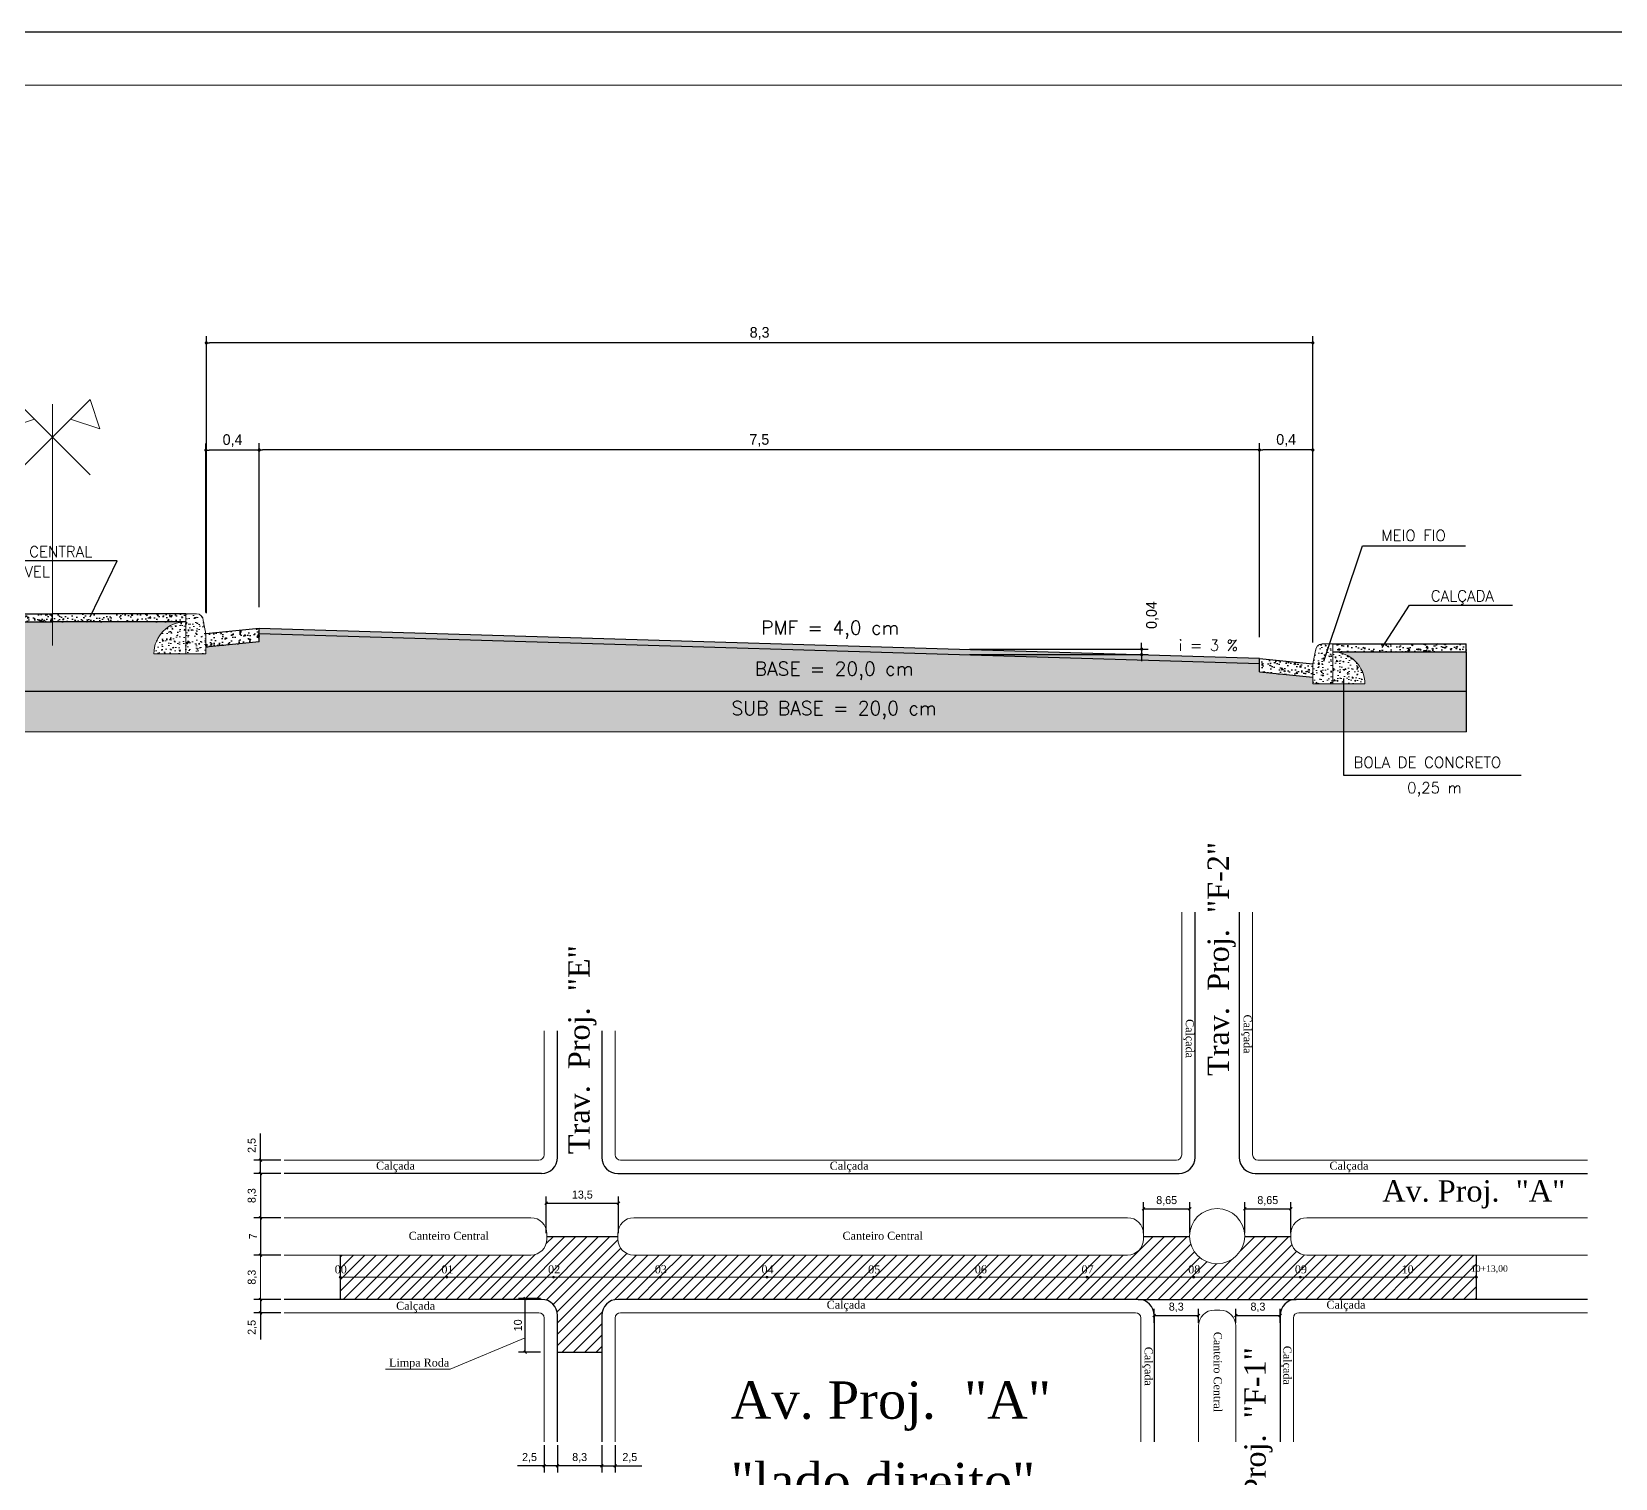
# Model space of a CAD drawing. Header units: millimetres. Extents: x 2755 to 4482, y 876 to 1558.
# Drawn here: x 3070.3 to 3367.2, y 1287.2 to 1558.4 of the extents above; entities that cross this region are included whole.
import ezdxf

# ---------------------------------------------------------------- set-up
doc = ezdxf.new("R2010")
doc.units = ezdxf.units.MM
for name, color, linetype, lineweight in [('Calçada', 4, 'Continuous', 15), ('Canteiro', 30, 'Continuous', 9), ('cota', 1, 'Continuous', 9), ('linha', 2, 'Continuous', 5), ('objetos', 6, 'Continuous', 15), ('PV BL', 6, 'Continuous', 15), ('rua', 5, 'Continuous', 25)]:
    doc.layers.add(name, color=color, linetype=linetype, lineweight=lineweight)
doc.layers.add('Linha de Cota', color=8, linetype='Continuous')
doc.layers.add('texto', color=3, linetype='Continuous')
doc.styles.add('style1Romans', font='romans.shx')
doc.dimstyles.new('ISO-25', dxfattribs={"dimtxt": 1.5, "dimasz": 0.5, "dimexe": 1.25, "dimexo": 0.625, "dimtad": 1, "dimtxsty": 'Standard', "dimblk": 'OBLIQUE', "dimcen": 2.5, "dimadec": 0, "dimazin": 0, "dimtfac": 1, "dimtmove": 0, "dimatfit": 3, "dimldrblk": 'OBLIQUE', "dimfxl": 1, "dimarcsym": 0})
pattern_1 = [(50, (-1303.8603, -106.9307), (0.91092334, -0.07969543), [0.09525, -1.04775]), (355, (-1303.8603, -106.9307), (-0.1762141, 0.9552832), [0.0762, -0.8382]), (100.451, (-1303.7844, -106.9373), (0.7347125, 0.87558344), [0.08095, -0.89045]), (46.1842, (-1303.8603, -106.6767), (1.3553952, -0.2102116), [0.142875, -1.571625]), (96.6356, (-1303.7474, -106.6942), (1.1870212, 1.2371278), [0.121425, -1.335675]), (351.184, (-1303.8603, -106.6767), (1.187023, 1.2371256), [0.1143, -1.2573]), (21, (-1303.7333, -106.7402), (0.7580744, -0.5113276), [0.09525, -1.04775]), (326, (-1303.7333, -106.7402), (0.30901014, 0.9209398), [0.0762, -0.8382]), (71.4514, (-1303.67015, -106.7828), (1.06708245, 0.4096143), [0.08095, -0.89045]), (37.5, (-1303.86032, -106.93068), (0.01544302, 0.422775194), [0, -0.82804, 0, -0.8509, 0, -0.841375]), (7.5, (-1303.86032, -106.9307), (0.33409831, 0.50090287), [0, -0.48514, 0, -0.80899, 0, -0.320675]), (327.5, (-1304.14353, -106.93068), (0.67795298, -0.02864372), [0, -0.3175, 0, -0.9906, 0, -1.31445]), (317.5, (-1304.27053, -106.9307), (0.7406459, 0.12713246), [0, -0.41275, 0, -0.65786, 0, -0.93345])]

# ---------------------------------------------------------------- blocks, each defined once
blk = doc.blocks.new('_Oblique')
at = {"layer": 'cota', "color": 0, "lineweight": -2}
blk.add_line((-0.5, -0.5), (0.5, 0.5), dxfattribs=at)
blk = doc.blocks.new('*D61')
at = {"layer": 'cota', "color": 0, "lineweight": -2}
for p, q in [((3117.02, 1336.03), (3111.95, 1336.03)), ((3113.2, 1336.03), (3113.2, 1329.03)), ((3117.02, 1329.03), (3111.95, 1329.03))]:
    blk.add_line(p, q, dxfattribs=at)
at = {"layer": 'Defpoints', "color": 0}
for p in [(3117.65, 1336.03), (3113.2, 1329.03), (3117.65, 1329.03)]:
    blk.add_point(p, dxfattribs=at)
at = {"layer": 'cota', "color": 0, "lineweight": -2, "xscale": 0.5, "yscale": 0.5, "zscale": 0.5}
for p, rotation in [((3113.2, 1336.03), 90), ((3113.2, 1329.03), 270)]:
    blk.add_blockref('_Oblique', p, dxfattribs=dict(at, rotation=rotation))
at = {"layer": 'cota', "color": 0, "insert": (3111.83, 1332.53), "char_height": 1.5, "attachment_point": 5, "rotation": 90}
blk.add_mtext('7', dxfattribs=at)
blk = doc.blocks.new('*D63')
at = {"layer": 'cota', "color": 0, "lineweight": -2}
for p, q in [((3117.02, 1320.73), (3111.95, 1320.73)), ((3117.02, 1318.23), (3111.95, 1318.23)), ((3113.2, 1320.73), (3113.2, 1318.23)), ((3113.2, 1318.23), (3113.2, 1313.23))]:
    blk.add_line(p, q, dxfattribs=at)
at = {"layer": 'Defpoints', "color": 0}
for p in [(3113.2, 1318.23), (3117.65, 1320.73), (3117.65, 1318.23)]:
    blk.add_point(p, dxfattribs=at)
at = {"layer": 'cota', "color": 0, "lineweight": -2, "xscale": 0.5, "yscale": 0.5, "zscale": 0.5}
for p, rotation in [((3113.2, 1320.73), 90), ((3113.2, 1318.23), 270)]:
    blk.add_blockref('_Oblique', p, dxfattribs=dict(at, rotation=rotation))
at = {"layer": 'cota', "color": 0, "insert": (3111.7, 1315.48), "char_height": 1.5, "attachment_point": 5, "rotation": 90}
blk.add_mtext('2,5', dxfattribs=at)
blk = doc.blocks.new('*D62')
at = {"layer": 'cota', "color": 0}
for p, q in [((3117.02, 1329.03), (3111.95, 1329.03)), ((3113.2, 1329.03), (3113.2, 1320.73)), ((3117.02, 1320.73), (3111.95, 1320.73))]:
    blk.add_line(p, q, dxfattribs=at)
at = {"layer": 'Defpoints', "color": 0}
for p in [(3117.65, 1329.03), (3113.2, 1320.73), (3117.65, 1320.73)]:
    blk.add_point(p, dxfattribs=at)
at = {"layer": 'cota', "color": 0, "xscale": 0.5, "yscale": 0.5, "zscale": 0.5}
for p, rotation in [((3113.2, 1329.03), 90), ((3113.2, 1320.73), 270)]:
    blk.add_blockref('_Oblique', p, dxfattribs=dict(at, rotation=rotation))
at = {"layer": 'cota', "color": 0, "insert": (3111.7, 1324.88), "char_height": 1.5, "attachment_point": 5, "rotation": 90}
blk.add_mtext('8,3', dxfattribs=at)
blk = doc.blocks.new('*D65')
at = {"layer": 'cota', "color": 0, "lineweight": -2}
for p, q in [((3166.8, 1333.16), (3166.8, 1339.98)), ((3180.3, 1333.16), (3180.3, 1339.98)), ((3166.8, 1338.73), (3180.3, 1338.73))]:
    blk.add_line(p, q, dxfattribs=at)
at = {"layer": 'Defpoints', "color": 0}
for p in [(3180.3, 1338.73), (3166.8, 1332.53), (3180.3, 1332.53)]:
    blk.add_point(p, dxfattribs=at)
at = {"layer": 'cota', "color": 0, "lineweight": -2, "xscale": 0.5, "yscale": 0.5, "zscale": 0.5, "rotation": 180}
blk.add_blockref('_Oblique', (3166.8, 1338.73), dxfattribs=at)
at = {"layer": 'cota', "color": 0, "lineweight": -2, "xscale": 0.5, "yscale": 0.5, "zscale": 0.5}
blk.add_blockref('_Oblique', (3180.3, 1338.73), dxfattribs=at)
at = {"layer": 'cota', "color": 0, "insert": (3173.55, 1340.23), "char_height": 1.5, "attachment_point": 5}
blk.add_mtext('13,5', dxfattribs=at)
blk = doc.blocks.new('*D64')
at = {"layer": 'cota', "color": 0, "lineweight": -2}
for p, q in [((3165.68, 1320.86), (3161.6, 1320.86)), ((3162.85, 1310.86), (3162.85, 1320.86)), ((3165.68, 1310.86), (3161.6, 1310.86))]:
    blk.add_line(p, q, dxfattribs=at)
at = {"layer": 'Defpoints', "color": 0}
for p in [(3162.85, 1320.86), (3166.31, 1320.86), (3166.31, 1310.86)]:
    blk.add_point(p, dxfattribs=at)
at = {"layer": 'cota', "color": 0, "lineweight": -2, "xscale": 0.5, "yscale": 0.5, "zscale": 0.5}
for p, rotation in [((3162.85, 1320.86), 90), ((3162.85, 1310.86), 270)]:
    blk.add_blockref('_Oblique', p, dxfattribs=dict(at, rotation=rotation))
at = {"layer": 'cota', "color": 0, "insert": (3161.48, 1315.86), "char_height": 1.5, "attachment_point": 5, "rotation": 90}
blk.add_mtext('10', dxfattribs=at)
blk = doc.blocks.new('*D60')
at = {"layer": 'cota', "color": 0, "lineweight": -2}
for p, q in [((3117.02, 1344.33), (3111.95, 1344.33)), ((3113.2, 1344.33), (3113.2, 1336.03)), ((3117.02, 1336.03), (3111.95, 1336.03))]:
    blk.add_line(p, q, dxfattribs=at)
at = {"layer": 'Defpoints', "color": 0}
for p in [(3117.65, 1344.33), (3113.2, 1336.03), (3117.65, 1336.03)]:
    blk.add_point(p, dxfattribs=at)
at = {"layer": 'cota', "color": 0, "lineweight": -2, "xscale": 0.5, "yscale": 0.5, "zscale": 0.5}
for p, rotation in [((3113.2, 1344.33), 90), ((3113.2, 1336.03), 270)]:
    blk.add_blockref('_Oblique', p, dxfattribs=dict(at, rotation=rotation))
at = {"layer": 'cota', "color": 0, "insert": (3111.7, 1340.18), "char_height": 1.5, "attachment_point": 5, "rotation": 90}
blk.add_mtext('8,3', dxfattribs=at)
blk = doc.blocks.new('*D59')
at = {"layer": 'cota', "color": 0, "lineweight": -2}
for p, q in [((3113.2, 1346.83), (3113.2, 1351.83)), ((3117.02, 1346.83), (3111.95, 1346.83)), ((3113.2, 1344.33), (3113.2, 1346.83)), ((3117.02, 1344.33), (3111.95, 1344.33))]:
    blk.add_line(p, q, dxfattribs=at)
at = {"layer": 'Defpoints', "color": 0}
for p in [(3113.2, 1346.83), (3117.65, 1346.83), (3117.65, 1344.33)]:
    blk.add_point(p, dxfattribs=at)
at = {"layer": 'cota', "color": 0, "lineweight": -2, "xscale": 0.5, "yscale": 0.5, "zscale": 0.5}
for p, rotation in [((3113.2, 1346.83), 90), ((3113.2, 1344.33), 270)]:
    blk.add_blockref('_Oblique', p, dxfattribs=dict(at, rotation=rotation))
at = {"layer": 'cota', "color": 0, "insert": (3111.7, 1349.58), "char_height": 1.5, "attachment_point": 5, "rotation": 90}
blk.add_mtext('2,5', dxfattribs=at)
blk = doc.blocks.new('*D67')
at = {"layer": 'cota', "color": 0, "lineweight": -2}
for p, q in [((3278.77, 1333.16), (3278.77, 1338.95)), ((3287.42, 1333.16), (3287.42, 1338.95)), ((3278.77, 1337.7), (3287.42, 1337.7))]:
    blk.add_line(p, q, dxfattribs=at)
at = {"layer": 'Defpoints', "color": 0}
for p in [(3287.42, 1337.7), (3278.77, 1332.53), (3287.42, 1332.53)]:
    blk.add_point(p, dxfattribs=at)
at = {"layer": 'cota', "color": 0, "lineweight": -2, "xscale": 0.5, "yscale": 0.5, "zscale": 0.5, "rotation": 180}
blk.add_blockref('_Oblique', (3278.77, 1337.7), dxfattribs=at)
at = {"layer": 'cota', "color": 0, "lineweight": -2, "xscale": 0.5, "yscale": 0.5, "zscale": 0.5}
blk.add_blockref('_Oblique', (3287.42, 1337.7), dxfattribs=at)
at = {"layer": 'cota', "color": 0, "insert": (3283.09, 1339.2), "char_height": 1.5, "attachment_point": 5}
blk.add_mtext('8,65', dxfattribs=at)
blk = doc.blocks.new('*D66')
at = {"layer": 'cota', "color": 0, "lineweight": -2}
for p, q in [((3297.72, 1333.16), (3297.72, 1338.95)), ((3306.37, 1333.16), (3306.37, 1338.95)), ((3297.72, 1337.7), (3306.37, 1337.7))]:
    blk.add_line(p, q, dxfattribs=at)
at = {"layer": 'Defpoints', "color": 0}
for p in [(3306.37, 1337.7), (3297.72, 1332.53), (3306.37, 1332.53)]:
    blk.add_point(p, dxfattribs=at)
at = {"layer": 'cota', "color": 0, "lineweight": -2, "xscale": 0.5, "yscale": 0.5, "zscale": 0.5, "rotation": 180}
blk.add_blockref('_Oblique', (3297.72, 1337.7), dxfattribs=at)
at = {"layer": 'cota', "color": 0, "lineweight": -2, "xscale": 0.5, "yscale": 0.5, "zscale": 0.5}
blk.add_blockref('_Oblique', (3306.37, 1337.7), dxfattribs=at)
at = {"layer": 'cota', "color": 0, "insert": (3302.04, 1339.2), "char_height": 1.5, "attachment_point": 5}
blk.add_mtext('8,65', dxfattribs=at)
blk = doc.blocks.new('*D68')
at = {"layer": 'cota', "color": 0, "lineweight": -2}
for p, q in [((3166.4, 1293.4), (3166.4, 1288.28)), ((3168.9, 1293.4), (3168.9, 1288.28)), ((3166.4, 1289.53), (3161.4, 1289.53)), ((3168.9, 1289.53), (3166.4, 1289.53))]:
    blk.add_line(p, q, dxfattribs=at)
at = {"layer": 'Defpoints', "color": 0}
for p in [(3166.4, 1294.02), (3168.9, 1294.02), (3166.4, 1289.53)]:
    blk.add_point(p, dxfattribs=at)
at = {"layer": 'cota', "color": 0, "lineweight": -2, "xscale": 0.5, "yscale": 0.5, "zscale": 0.5, "rotation": 180}
blk.add_blockref('_Oblique', (3166.4, 1289.53), dxfattribs=at)
at = {"layer": 'cota', "color": 0, "lineweight": -2, "xscale": 0.5, "yscale": 0.5, "zscale": 0.5}
blk.add_blockref('_Oblique', (3168.9, 1289.53), dxfattribs=at)
at = {"layer": 'cota', "color": 0, "insert": (3163.65, 1291.03), "char_height": 1.5, "attachment_point": 5}
blk.add_mtext('2,5', dxfattribs=at)
blk = doc.blocks.new('*D69')
at = {"layer": 'cota', "color": 0, "lineweight": -2}
for p, q in [((3177.2, 1293.4), (3177.2, 1288.28)), ((3179.7, 1293.4), (3179.7, 1288.28)), ((3177.2, 1289.53), (3179.7, 1289.53)), ((3179.7, 1289.53), (3184.7, 1289.53))]:
    blk.add_line(p, q, dxfattribs=at)
at = {"layer": 'Defpoints', "color": 0}
for p in [(3177.2, 1294.02), (3179.7, 1294.02), (3179.7, 1289.53)]:
    blk.add_point(p, dxfattribs=at)
at = {"layer": 'cota', "color": 0, "lineweight": -2, "xscale": 0.5, "yscale": 0.5, "zscale": 0.5, "rotation": 180}
blk.add_blockref('_Oblique', (3177.2, 1289.53), dxfattribs=at)
at = {"layer": 'cota', "color": 0, "lineweight": -2, "xscale": 0.5, "yscale": 0.5, "zscale": 0.5}
blk.add_blockref('_Oblique', (3179.7, 1289.53), dxfattribs=at)
at = {"layer": 'cota', "color": 0, "insert": (3182.45, 1291.03), "char_height": 1.5, "attachment_point": 5}
blk.add_mtext('2,5', dxfattribs=at)
blk = doc.blocks.new('*D70')
at = {"layer": 'cota', "color": 0, "lineweight": -2}
for p, q in [((3168.9, 1293.4), (3168.9, 1288.28)), ((3177.2, 1293.4), (3177.2, 1288.28)), ((3177.2, 1289.53), (3168.9, 1289.53))]:
    blk.add_line(p, q, dxfattribs=at)
at = {"layer": 'Defpoints', "color": 0}
for p in [(3168.9, 1294.02), (3177.2, 1294.02), (3168.9, 1289.53)]:
    blk.add_point(p, dxfattribs=at)
at = {"layer": 'cota', "color": 0, "lineweight": -2, "xscale": 0.5, "yscale": 0.5, "zscale": 0.5, "rotation": 180}
blk.add_blockref('_Oblique', (3168.9, 1289.53), dxfattribs=at)
at = {"layer": 'cota', "color": 0, "lineweight": -2, "xscale": 0.5, "yscale": 0.5, "zscale": 0.5}
blk.add_blockref('_Oblique', (3177.2, 1289.53), dxfattribs=at)
at = {"layer": 'cota', "color": 0, "insert": (3173.05, 1291.03), "char_height": 1.5, "attachment_point": 5}
blk.add_mtext('8,3', dxfattribs=at)
blk = doc.blocks.new('*D71')
at = {"layer": 'cota', "color": 0, "lineweight": -2}
for p, q in [((3296.05, 1316.36), (3296.05, 1318.98)), ((3304.35, 1316.36), (3304.35, 1318.98)), ((3296.05, 1317.73), (3304.35, 1317.73))]:
    blk.add_line(p, q, dxfattribs=at)
at = {"layer": 'Defpoints', "color": 0}
for p in [(3296.05, 1315.73), (3304.35, 1317.73), (3304.35, 1315.73)]:
    blk.add_point(p, dxfattribs=at)
at = {"layer": 'cota', "color": 0, "lineweight": -2, "xscale": 0.5, "yscale": 0.5, "zscale": 0.5, "rotation": 180}
blk.add_blockref('_Oblique', (3296.05, 1317.73), dxfattribs=at)
at = {"layer": 'cota', "color": 0, "lineweight": -2, "xscale": 0.5, "yscale": 0.5, "zscale": 0.5}
blk.add_blockref('_Oblique', (3304.35, 1317.73), dxfattribs=at)
at = {"layer": 'cota', "color": 0, "insert": (3300.2, 1319.23), "char_height": 1.5, "attachment_point": 5}
blk.add_mtext('8,3', dxfattribs=at)
blk = doc.blocks.new('*D72')
at = {"layer": 'cota', "color": 0, "lineweight": -2}
for p, q in [((3280.74, 1316.36), (3280.74, 1318.98)), ((3289.04, 1316.36), (3289.04, 1318.98)), ((3280.74, 1317.73), (3289.04, 1317.73))]:
    blk.add_line(p, q, dxfattribs=at)
at = {"layer": 'Defpoints', "color": 0}
for p in [(3280.74, 1315.73), (3289.04, 1317.73), (3289.04, 1315.73)]:
    blk.add_point(p, dxfattribs=at)
at = {"layer": 'cota', "color": 0, "lineweight": -2, "xscale": 0.5, "yscale": 0.5, "zscale": 0.5, "rotation": 180}
blk.add_blockref('_Oblique', (3280.74, 1317.73), dxfattribs=at)
at = {"layer": 'cota', "color": 0, "lineweight": -2, "xscale": 0.5, "yscale": 0.5, "zscale": 0.5}
blk.add_blockref('_Oblique', (3289.04, 1317.73), dxfattribs=at)
at = {"layer": 'cota', "color": 0, "insert": (3284.89, 1319.23), "char_height": 1.5, "attachment_point": 5}
blk.add_mtext('8,3', dxfattribs=at)
blk = doc.blocks.new('_Dot')
at = {"color": 0, "linetype": 'ByBlock', "lineweight": -2}
blk.add_line((-0.5, 0), (-1, 0), dxfattribs=at)
at = {"color": 0, "linetype": 'ByBlock', "const_width": 0.5}
blk.add_lwpolyline([(-0.25, 0, 1), (0.25, 0, 1)], format="xyb", close=True, dxfattribs=at)
blk = doc.blocks.new('*D77')
at = {"layer": 'Defpoints', "color": 0}
for p in [(3300.49, 1479.95), (3300.49, 1440.83), (3310.49, 1439.83)]:
    blk.add_point(p, dxfattribs=at)
at = {"layer": 'rua', "color": 0}
for p, q in [((3300.49, 1444.83), (3300.49, 1481.2)), ((3309.89, 1479.95), (3301.09, 1479.95)), ((3310.49, 1443.83), (3310.49, 1481.2))]:
    blk.add_line(p, q, dxfattribs=at)
at = {"layer": 'rua', "color": 0, "xscale": 0.6, "yscale": 0.6, "zscale": 0.6, "rotation": 180}
blk.add_blockref('_Dot', (3300.49, 1479.95), dxfattribs=at)
at = {"layer": 'rua', "color": 0, "xscale": 0.6, "yscale": 0.6, "zscale": 0.6}
blk.add_blockref('_Dot', (3310.49, 1479.95), dxfattribs=at)
at = {"layer": 'rua', "color": 6, "insert": (3305.49, 1481.74), "char_height": 2, "attachment_point": 5}
blk.add_mtext('0,4', dxfattribs=at)
blk = doc.blocks.new('A$C26DF5AA7')
at = {"layer": 'Canteiro'}
for p, q in [((-2.82, -2.82), (2.82, 2.82)), ((2.82, -2.82), (-2.82, 2.82)), ((0, -15.62), (0, 2.48))]:
    blk.add_line(p, q, dxfattribs=at)
for points in [[(-2.82, 2.82), (-3.54, 0.63), (-1.36, 1.36)], [(2.82, 2.82), (3.54, 0.63), (1.36, 1.36)]]:
    blk.add_lwpolyline(points, dxfattribs=at)
blk = doc.blocks.new('*D78')
at = {"layer": 'Defpoints', "color": 0}
for p in [(3102.98, 1479.92), (3112.98, 1446.49), (3102.98, 1445.49)]:
    blk.add_point(p, dxfattribs=at)
at = {"layer": 'rua', "color": 0}
for p, q in [((3102.98, 1449.49), (3102.98, 1481.17)), ((3112.38, 1479.92), (3103.58, 1479.92)), ((3112.98, 1450.49), (3112.98, 1481.17))]:
    blk.add_line(p, q, dxfattribs=at)
at = {"layer": 'rua', "color": 0, "xscale": 0.6, "yscale": 0.6, "zscale": 0.6, "rotation": 180}
blk.add_blockref('_Dot', (3102.98, 1479.92), dxfattribs=at)
at = {"layer": 'rua', "color": 0, "xscale": 0.6, "yscale": 0.6, "zscale": 0.6}
blk.add_blockref('_Dot', (3112.98, 1479.92), dxfattribs=at)
at = {"layer": 'rua', "color": 6, "insert": (3107.98, 1481.71), "char_height": 2, "attachment_point": 5}
blk.add_mtext('0,4', dxfattribs=at)
blk = doc.blocks.new('A$C78456615')
at = {"layer": 'Calçada'}
h = blk.add_hatch(dxfattribs=at)
h.set_pattern_fill('AR-CONC', color=256, scale=0.005, style=0)
h.set_pattern_definition(pattern_1)
h.paths.add_polyline_path([(-5.5, -1.9), (-5.5, 0.5, 0.414214), (-7.9, -1.9)])
h.paths.add_polyline_path([(-4, -0.4), (-4.2, 0.6, 0.414214), (-4.7, 1.1), (-5.5, 1.1), (-5.5, -1.9), (-4, -1.9)])
at = {"layer": 'rua'}
h = blk.add_hatch(dxfattribs=at)
h.set_pattern_fill('AR-CONC', color=256, scale=0.005, style=0)
h.set_pattern_definition(pattern_1)
h.paths.add_polyline_path([(-4, -0.4), (-4, -1.4), (0, -1), (0, 0)])
h.paths.add_polyline_path([(-5.5, 0.5), (-5.5, 1.1), (-15.5, 1.1), (-15.5, 0.5)])
at = {"layer": 'Calçada'}
for p, q in [((-5.5, -1.9), (-5.5, 1.1)), ((-4.7, 1.1), (-5.5, 1.1)), ((-4, -0.4), (-4.2, 0.6)), ((-4, -1.9), (-4, -0.4)), ((-4, -1.9), (-7.9, -1.9))]:
    blk.add_line(p, q, dxfattribs=at)
for centre, radius, start, end in [((-5.5, -1.9), 2.4, 90, 180), ((-4.7, 0.6), 0.5, 0, 90)]:
    blk.add_arc(centre, radius, start, end, dxfattribs=at)
at = {"layer": 'rua'}
for p, q in [((-15.5, 0.5), (-15.5, 1.1)), ((-5.5, 1.1), (-15.5, 1.1)), ((-5.5, 0.5), (-15.5, 0.5)), ((0, 0), (-4, -0.4)), ((0, -1), (0, 0)), ((0, -1), (-4, -1.4))]:
    blk.add_line(p, q, dxfattribs=at)
blk = doc.blocks.new('*D80')
at = {"layer": 'Defpoints', "color": 0}
for p in [(3242.15, 1442.62), (3242.15, 1441.59), (3278.4, 1441.59)]:
    blk.add_point(p, dxfattribs=at)
at = {"layer": 'rua', "color": 0}
for p, q in [((3278.4, 1443.22), (3278.4, 1443.82)), ((3246.15, 1442.62), (3279.65, 1442.62)), ((3246.15, 1441.59), (3279.65, 1441.59)), ((3278.4, 1442.62), (3278.4, 1441.59)), ((3278.4, 1440.99), (3278.4, 1440.39))]:
    blk.add_line(p, q, dxfattribs=at)
at = {"layer": 'rua', "color": 0, "xscale": 0.6, "yscale": 0.6, "zscale": 0.6}
for p, rotation in [((3278.4, 1442.62), 270), ((3278.4, 1441.59), 90)]:
    blk.add_blockref('_Dot', p, dxfattribs=dict(at, rotation=rotation))
at = {"layer": 'rua', "color": 6, "insert": (3280.42, 1449), "char_height": 2, "attachment_point": 5, "rotation": 90}
blk.add_mtext('0,04', dxfattribs=at)
blk = doc.blocks.new('*D81')
at = {"layer": 'Defpoints', "color": 0}
for p in [(3112.98, 1479.95), (3112.98, 1446.52), (3300.49, 1440.83)]:
    blk.add_point(p, dxfattribs=at)
at = {"layer": 'rua', "color": 0}
for p, q in [((3112.98, 1450.52), (3112.98, 1481.2)), ((3299.89, 1479.95), (3113.58, 1479.95)), ((3300.49, 1444.83), (3300.49, 1481.2))]:
    blk.add_line(p, q, dxfattribs=at)
at = {"layer": 'rua', "color": 0, "xscale": 0.6, "yscale": 0.6, "zscale": 0.6, "rotation": 180}
blk.add_blockref('_Dot', (3112.98, 1479.95), dxfattribs=at)
at = {"layer": 'rua', "color": 0, "xscale": 0.6, "yscale": 0.6, "zscale": 0.6}
blk.add_blockref('_Dot', (3300.49, 1479.95), dxfattribs=at)
at = {"layer": 'rua', "color": 6, "insert": (3206.73, 1481.74), "char_height": 2, "attachment_point": 5}
blk.add_mtext('7,5', dxfattribs=at)
blk = doc.blocks.new('*D82')
at = {"layer": 'Defpoints', "color": 0}
for p in [(3103.07, 1500.02), (3103.07, 1445.38), (3310.49, 1439.83)]:
    blk.add_point(p, dxfattribs=at)
at = {"layer": 'rua', "color": 0}
for p, q in [((3103.07, 1449.38), (3103.07, 1501.27)), ((3309.89, 1500.02), (3103.67, 1500.02)), ((3310.49, 1443.83), (3310.49, 1501.27))]:
    blk.add_line(p, q, dxfattribs=at)
at = {"layer": 'rua', "color": 0, "xscale": 0.6, "yscale": 0.6, "zscale": 0.6, "rotation": 180}
blk.add_blockref('_Dot', (3103.07, 1500.02), dxfattribs=at)
at = {"layer": 'rua', "color": 0, "xscale": 0.6, "yscale": 0.6, "zscale": 0.6}
blk.add_blockref('_Dot', (3310.49, 1500.02), dxfattribs=at)
at = {"layer": 'rua', "color": 6, "insert": (3206.78, 1501.81), "char_height": 2, "attachment_point": 5}
blk.add_mtext('8,3', dxfattribs=at)

msp = doc.modelspace()

# ---------------------------------------------------------------- hatches: boundary and pattern name
at = {"layer": 'Linha de Cota'}
h = msp.add_hatch(dxfattribs=at)
h.set_pattern_fill('AR-SAND', color=256, scale=0.1, style=0)
h.set_pattern_definition([(37.5, (-149.8394, 404.948), (-0.160003, 4.8941324), [0, -3.8608, 0, -4.318, 0, -4.1275]), (7.5, (-149.8394, 404.948), (4.495233, 7.168251), [0, -2.0828, 0, -3.4798, 0, -1.3335]), (327.5, (-152.9636, 404.948), (7.9099237, 0.014372), [0, -1.27, 0, -4.572, 0, -5.969]), (317.5, (-152.9636, 404.948), (7.635565, 2.229293), [0, -0.635, 0, -2.9972, 0, -3.429])])
h.paths.add_polyline_path([(3300.4916, 1440.2013), (3112.9801, 1445.8646), (3112.9801, 1443.9774), (3102.9801, 1442.9774), (3102.9801, 1441.7399), (3093.2301, 1441.7399, -0.41421356), (3099.2301, 1447.7399), (3074.2301, 1447.7399), (3049.2301, 1447.7399, -0.41421356), (3055.2301, 1441.7399), (3045.4801, 1441.7399), (3045.4801, 1442.9774), (3035.4801, 1443.9774), (3035.4801, 1445.8646), (2848.0541, 1440.3064), (2848.0541, 1438.4234), (2838.0541, 1437.4234), (2838.0541, 1436.1859), (2832.3373, 1436.1859), (2832.3373, 1434.7158), (3316.2083, 1434.7158), (3316.2083, 1436.0808), (3310.4916, 1436.0808), (3310.4916, 1437.3184), (3300.4916, 1438.3184)])
h.paths.add_polyline_path([(3316.2083, 1434.7158), (2832.3373, 1434.7158), (2832.3373, 1427.2159), (3316.2083, 1427.1124)])
h.paths.add_polyline_path([(2834.3041, 1442.1859), (2809.3041, 1442.1859), (2809.3041, 1434.7158), (2832.3373, 1434.7158), (2832.3373, 1436.1859), (2828.3041, 1436.1859, -0.41421356)])
h.paths.add_polyline_path([(2832.3373, 1434.7158), (2809.3041, 1434.7158), (2809.3041, 1427.2208), (2832.3373, 1427.2159)])
h.paths.add_polyline_path([(3339.2416, 1442.0808), (3314.2416, 1442.0808, -0.41421356), (3320.2416, 1436.0808), (3316.2083, 1436.0808), (3316.2083, 1434.7158), (3339.2416, 1434.7158)])
h.paths.add_polyline_path([(3339.2416, 1434.7158), (3316.2083, 1434.7158), (3316.2083, 1427.1124), (3339.2416, 1427.1075)])
h.paths.add_polyline_path([(3205.5789, 1436.3995), (3241.0285, 1436.3995), (3241.0285, 1440.9914), (3205.5789, 1440.9914)], flags=24)
h.paths.add_polyline_path([(2923.0789, 1436.3995), (2958.5285, 1436.3995), (2958.5285, 1440.9914), (2923.0789, 1440.9914)], flags=24)
h.paths.add_polyline_path([(3201.095, 1429.0068), (3246.953, 1429.0068), (3246.953, 1433.5987), (3201.095, 1433.5987)], flags=24)
h.paths.add_polyline_path([(2918.595, 1429.0068), (2964.453, 1429.0068), (2964.453, 1433.5987), (2918.595, 1433.5987)], flags=24)
msp.add_hatch(color=256, dxfattribs=at).paths.add_polyline_path([(3112.9801, 1446.4899), (3112.9801, 1445.4894), (3300.4916, 1439.8304), (3300.4916, 1440.8308)])
h = msp.add_hatch(dxfattribs=at)
h.set_pattern_fill('_USER', color=256, scale=1.5, angle=45, style=0, pattern_type=0)
h.set_pattern_definition([(45, (-135.2706, 35.9109), (-1.0606602, 1.0606602), [])])
h.paths.add_polyline_path([(3287.9517, 1324.8823, -1), (3288.3517, 1324.8823), (3307.9517, 1324.8823, -1), (3308.3517, 1324.8823), (3327.9517, 1324.8823, -1), (3328.3517, 1324.8823), (3340.9517, 1324.8823, -0.41421356), (3341.1517, 1325.0823), (3341.1517, 1329.0323), (3309.3517, 1329.0323, -0.41421356), (3306.3517, 1332.0323), (3306.3517, 1332.5323), (3297.7187, 1332.5323, -0.99123765), (3287.3846, 1332.5323), (3278.7517, 1332.5323), (3278.7517, 1332.0323, -0.41421356), (3275.7517, 1329.0323), (3183.2017, 1329.0323, -0.41421356), (3180.2017, 1332.0323), (3180.2017, 1332.5323), (3166.9017, 1332.5323), (3166.9017, 1332.0323, -0.41421356), (3163.9017, 1329.0323), (3128.1517, 1329.0323), (3128.1517, 1325.0823, -0.41421356), (3128.3517, 1324.8823), (3147.9517, 1324.8823, -1), (3148.3517, 1324.8823), (3167.9517, 1324.8823, -1), (3168.3517, 1324.8823), (3187.9517, 1324.8823, -1), (3188.3517, 1324.8823), (3207.9517, 1324.8823, -1), (3208.3517, 1324.8823), (3227.9517, 1324.8823, -1), (3228.3517, 1324.8823), (3247.9517, 1324.8823, -1), (3248.3517, 1324.8823), (3267.9517, 1324.8823, -1), (3268.3517, 1324.8823)])
h.paths.add_polyline_path([(3268.3517, 1324.8823, -1), (3267.9517, 1324.8823), (3248.3517, 1324.8823, -1), (3247.9517, 1324.8823), (3228.3517, 1324.8823, -1), (3227.9517, 1324.8823), (3208.3517, 1324.8823, -1), (3207.9517, 1324.8823), (3188.3517, 1324.8823, -1), (3187.9517, 1324.8823), (3168.3517, 1324.8823, -1), (3167.9517, 1324.8823), (3148.3517, 1324.8823, -1), (3147.9517, 1324.8823), (3128.3517, 1324.8823, -0.41421356), (3128.1517, 1324.6823), (3128.1517, 1320.7323), (3165.9017, 1320.7323, -0.41421356), (3168.9017, 1317.7323), (3168.9017, 1310.8586), (3177.2017, 1310.8586), (3177.2017, 1317.7323, -0.41421356), (3180.2017, 1320.7323), (3277.7517, 1320.7323), (3307.3517, 1320.7323), (3341.1517, 1320.7323), (3341.1517, 1324.6823, -0.41421356), (3340.9517, 1324.8823), (3328.3517, 1324.8823, -1), (3327.9517, 1324.8823), (3308.3517, 1324.8823, -1), (3307.9517, 1324.8823), (3288.3517, 1324.8823, -1), (3287.9517, 1324.8823)])
h.paths.add_polyline_path([(3339.8302, 1327.4038), (3346.9173, 1327.4038), (3346.9173, 1325.3088), (3339.8302, 1325.3088)], flags=9)
h.paths.add_polyline_path([(3326.7552, 1327.4788), (3329.3815, 1327.4788), (3329.3815, 1325.2028), (3326.7552, 1325.2028)], flags=24)
h.paths.add_polyline_path([(3286.7552, 1327.4788), (3289.5124, 1327.4788), (3289.5124, 1325.2028), (3286.7552, 1325.2028)], flags=24)
h.paths.add_polyline_path([(3306.7552, 1327.4788), (3309.5448, 1327.4788), (3309.5448, 1325.1985), (3306.7552, 1325.1985)], flags=24)
h.paths.add_polyline_path([(3266.7552, 1327.4788), (3269.5416, 1327.4788), (3269.5416, 1325.1985), (3266.7552, 1325.1985)], flags=24)
h.paths.add_polyline_path([(3226.7552, 1327.4788), (3229.494, 1327.4788), (3229.494, 1325.2028), (3226.7552, 1325.2028)], flags=24)
h.paths.add_polyline_path([(3186.7552, 1327.4788), (3189.4561, 1327.4788), (3189.4561, 1325.2028), (3186.7552, 1325.2028)], flags=24)
h.paths.add_polyline_path([(3206.7552, 1327.4788), (3209.5632, 1327.4788), (3209.5632, 1325.2028), (3206.7552, 1325.2028)], flags=24)
h.paths.add_polyline_path([(3246.7552, 1327.4788), (3249.5546, 1327.4788), (3249.5546, 1325.2028), (3246.7552, 1325.2028)], flags=24)
h.paths.add_polyline_path([(3146.7552, 1327.4788), (3149.3696, 1327.4788), (3149.3696, 1325.2028), (3146.7552, 1325.2028)], flags=24)
h.paths.add_polyline_path([(3166.7552, 1327.4788), (3169.5481, 1327.4788), (3169.5481, 1325.2028), (3166.7552, 1325.2028)], flags=24)
h.paths.add_polyline_path([(3126.7552, 1327.4788), (3129.561, 1327.4788), (3129.561, 1325.2028), (3126.7552, 1325.2028)], flags=9)

# ---------------------------------------------------------------- linework, layer by layer
at = {"layer": 'Calçada'}
for p, q in [((3285.9017, 1347.8323), (3285.9017, 1393.3323)), ((3299.2017, 1393.3323), (3299.2017, 1347.8323)), ((3166.4017, 1347.8323), (3166.4017, 1371.0408)), ((3179.7017, 1371.0408), (3179.7017, 1347.8323)), ((3165.4017, 1346.8323), (3117.6481, 1346.8323)), ((3180.7017, 1346.8323), (3284.9017, 1346.8323)), ((3300.2017, 1346.8323), (3361.975, 1346.8323)), ((3165.4017, 1318.2323), (3117.6481, 1318.2323)), ((3277.2517, 1318.2323), (3180.7017, 1318.2323)), ((3361.975, 1318.2323), (3307.8517, 1318.2323)), ((3166.4017, 1294.0238), (3166.4017, 1317.2323)), ((3179.7017, 1317.2323), (3179.7017, 1294.0238)), ((3278.2517, 1317.2323), (3278.2517, 1294.0238)), ((3306.8517, 1317.2323), (3306.8517, 1294.0238))]:
    msp.add_line(p, q, dxfattribs=at)
for centre, start, end in [((3165.4017, 1347.8323), 270, 0), ((3180.7017, 1347.8323), 180, 270), ((3284.9017, 1347.8323), 270, 0), ((3300.2017, 1347.8323), 180, 270), ((3165.4017, 1317.2323), 0, 90), ((3180.7017, 1317.2323), 90, 180), ((3277.2517, 1317.2323), 0, 90), ((3307.8517, 1317.2323), 90, 180)]:
    msp.add_arc(centre, 1, start, end, dxfattribs=at)
at = {"layer": 'Canteiro'}
for p, q in [((3117.6481, 1336.0323), (3163.9017, 1336.0323)), ((3275.7517, 1336.0323), (3183.2017, 1336.0323)), ((3309.3517, 1336.0323), (3361.975, 1336.0323)), ((3166.9017, 1332.0323), (3166.9017, 1333.0323)), ((3180.2017, 1333.0323), (3180.2017, 1332.0323)), ((3278.7517, 1333.0323), (3278.7517, 1332.0323)), ((3306.3517, 1333.0323), (3306.3517, 1332.0323)), ((3163.9017, 1329.0323), (3117.6481, 1329.0323)), ((3183.2017, 1329.0323), (3275.7517, 1329.0323)), ((3361.975, 1329.0323), (3309.3517, 1329.0323)), ((3292.0517, 1318.7323), (3293.0517, 1318.7323)), ((3289.0517, 1315.7323), (3289.0517, 1294.0238)), ((3296.0517, 1294.0238), (3296.0517, 1315.7323))]:
    msp.add_line(p, q, dxfattribs=at)
msp.add_circle((3292.5517, 1332.5778), 5.1673, dxfattribs=at)
for centre, start, end in [((3163.9017, 1333.0323), 0, 90), ((3183.2017, 1333.0323), 90, 180), ((3275.7517, 1333.0323), 360, 90), ((3309.3517, 1333.0323), 90, 180), ((3163.9017, 1332.0323), 270, 0), ((3183.2017, 1332.0323), 180, 270), ((3275.7517, 1332.0323), 270, 360), ((3309.3517, 1332.0323), 180, 270), ((3292.0517, 1315.7323), 90, 180), ((3293.0517, 1315.7323), 360, 90)]:
    msp.add_arc(centre, 3, start, end, dxfattribs=at)
at = {"layer": 'cota'}
for p, q in [((3148.7579, 1307.664), (3162.8544, 1313.5093)), ((3136.6735, 1307.664), (3148.7579, 1307.664))]:
    msp.add_line(p, q, dxfattribs=at)
at = {"layer": 'linha'}
for p, q in [((3128.1517, 1324.8823), (3148.1517, 1324.8823)), ((3148.1517, 1324.8823), (3168.1517, 1324.8823)), ((3168.1517, 1324.8823), (3188.1517, 1324.8823)), ((3188.1517, 1324.8823), (3208.1517, 1324.8823)), ((3208.1517, 1324.8823), (3228.1517, 1324.8823)), ((3228.1517, 1324.8823), (3248.1517, 1324.8823)), ((3248.1517, 1324.8823), (3268.1517, 1324.8823)), ((3268.1517, 1324.8823), (3288.1517, 1324.8823)), ((3288.1517, 1324.8823), (3308.1517, 1324.8823)), ((3308.1517, 1324.8823), (3328.1517, 1324.8823)), ((3328.1517, 1324.8823), (3341.1517, 1324.8823))]:
    msp.add_line(p, q, dxfattribs=at)
at = {"layer": 'Linha de Cota'}
for p, q in [((3312.5359, 1440.333), (3319.826, 1461.9703)), ((3319.826, 1461.9703), (3339.1345, 1461.9703)), ((3086.3429, 1459.1522), (3053.0458, 1459.1522)), ((3081.3045, 1448.6598), (3086.3429, 1459.1522)), ((3323.4985, 1442.9342), (3328.5893, 1450.8254)), ((3328.5893, 1450.8254), (3347.8977, 1450.8254)), ((3300.4916, 1440.8308), (3112.9801, 1446.4899)), ((3300.4614, 1439.8313), (3112.95, 1445.4903)), ((3339.2416, 1442.0808), (3339.2416, 1427.1075)), ((3316.2083, 1437.0852), (3316.2083, 1418.9892)), ((3316.2083, 1418.9892), (3349.5148, 1418.9892)), ((3166.9017, 1332.5323), (3180.2017, 1332.5323)), ((3278.7517, 1332.5323), (3287.3846, 1332.5323)), ((3297.7187, 1332.5323), (3306.3936, 1332.5323)), ((3128.1517, 1329.0323), (3128.1517, 1320.7323)), ((3341.1517, 1320.7323), (3341.1517, 1329.0323)), ((3277.7517, 1320.7323), (3307.3517, 1320.7323)), ((3168.9017, 1310.8586), (3177.2017, 1310.8586))]:
    msp.add_line(p, q, dxfattribs=at)
at = {"layer": 'objetos'}
for centre in [(3128.1517, 1324.8823), (3148.1517, 1324.8823), (3168.1517, 1324.8823), (3188.1517, 1324.8823), (3208.1517, 1324.8823), (3228.1517, 1324.8823), (3248.1517, 1324.8823), (3268.1517, 1324.8823), (3288.1517, 1324.8823), (3308.1517, 1324.8823), (3328.1517, 1324.8823), (3341.1517, 1324.8823)]:
    msp.add_circle(centre, 0.2, dxfattribs=at)
at = {"layer": 'PV BL'}
msp.add_lwpolyline([(2779.9886, 1548.3586), (3582.3744, 1548.3586), (3582.3744, 885.968), (2779.9886, 885.968)], close=True, dxfattribs=at)
at = {"layer": 'rua'}
for p, q in [((3288.4017, 1347.3323), (3288.4017, 1393.3323)), ((3296.7017, 1393.3323), (3296.7017, 1347.3323)), ((3168.9017, 1347.3323), (3168.9017, 1371.0408)), ((3177.2017, 1371.0408), (3177.2017, 1347.3323)), ((3165.9017, 1344.3323), (3117.6481, 1344.3323)), ((3180.2017, 1344.3323), (3285.4017, 1344.3323)), ((3299.7017, 1344.3323), (3361.975, 1344.3323)), ((3165.9017, 1320.7323), (3117.6481, 1320.7323)), ((3277.7517, 1320.7323), (3180.2017, 1320.7323)), ((3361.975, 1320.7323), (3307.3517, 1320.7323)), ((3168.9017, 1294.0238), (3168.9017, 1317.7323)), ((3177.2017, 1317.7323), (3177.2017, 1294.0238)), ((3280.7517, 1317.7323), (3280.7517, 1294.0238)), ((3304.3517, 1317.7323), (3304.3517, 1294.0238))]:
    msp.add_line(p, q, dxfattribs=at)
msp.add_lwpolyline([(2754.9886, 1558.3586), (3592.3744, 1558.3586), (3592.3744, 875.968), (2754.9886, 875.968)], close=True, dxfattribs=at)
for centre, start, end in [((3165.9017, 1347.3323), 270, 0), ((3180.2017, 1347.3323), 180, 270), ((3285.4017, 1347.3323), 270, 0), ((3299.7017, 1347.3323), 180, 270), ((3165.9017, 1317.7323), 360, 90), ((3180.2017, 1317.7323), 90, 180), ((3277.7517, 1317.7323), 0, 90), ((3307.3517, 1317.7323), 90, 180)]:
    msp.add_arc(centre, 3, start, end, dxfattribs=at)
at = {"layer": 'texto'}
for p, q in [((2809.3041, 1434.7158), (3339.2416, 1434.7158)), ((2809.3041, 1427.2208), (3339.2416, 1427.1075))]:
    msp.add_line(p, q, dxfattribs=at)

# ---------------------------------------------------------------- block references
at = {"layer": 'Calçada', "yscale": 2.5, "zscale": 2.5}
for p, xscale in [((3035.4801, 1446.4899), -2.5), ((3112.9801, 1446.4899), 2.5), ((3300.4916, 1440.8308), -2.5)]:
    msp.add_blockref('A$C78456615', p, dxfattribs=dict(at, xscale=xscale))
at = {"layer": 'Linha de Cota', "xscale": 2.5, "yscale": 2.5, "zscale": 2.5}
msp.add_blockref('A$C26DF5AA7', (3074.2301, 1482.3309), dxfattribs=at)

# ---------------------------------------------------------------- texts
at = {"layer": 'texto', "style": 'style1Romans'}
for s, height, p in [('MEIO FIO', 2.05718, (3323.332, 1462.8995)), ('CANTEIRO CENTRAL', 2.057182, (3055.4825, 1459.8621)), ('VARIÁVEL', 2.05718, (3061.6546, 1456.086)), ('CALÇADA', 2.05718, (3332.6161, 1451.571)), ('PMF = 4,0 cm', 2.571477, (3207.0643, 1445.3552)), ('i = 3 %', 2.05718, (3285.3531, 1442.2957)), ('BASE = 20,0 cm', 2.571477, (3205.8544, 1437.6546)), ('SUB BASE = 20,0 cm', 2.571477, (3201.493, 1430.2619)), ('BOLA DE CONCRETO', 2.057182, (3318.1097, 1420.366)), ('0,25 m', 2.05718, (3328.1675, 1415.6042))]:
    msp.add_text(s, height=height, dxfattribs=at).set_placement(p)
at = {"layer": 'texto', "attachment_point": 1}
for s, insert, char_height, width, rotation in [('{\\fTimes New Roman|b0|i0|c0|p18;Trav.  Proj.  "F-2"}', (3290.7529, 1362.6051), 4, 43.708088, 90), ('{\\fTimes New Roman|b0|i0|c0|p18;Trav.  Proj.  "E"}', (3170.9124, 1347.9519), 4, 39.288841, 90), ('{\\fTimes New Roman|b0|i0|c0|p18;Calçada}', (3288.181, 1373.2646), 1.5, 7.630859, 270), ('{\\fTimes New Roman|b0|i0|c0|p18;Calçada}', (3299.0175, 1374.1097), 1.5, 7.630859, 270), ('{\\fTimes New Roman|b0|i0|c0|p18;Canteiro Central}', (3293.4181, 1314.6392), 1.5, 18.757008, 270), ('{\\fTimes New Roman|b0|i0|c0|p18;Calçada}', (3280.4537, 1311.8282), 1.5, 7.630859, 270), ('{\\fTimes New Roman|b0|i0|c0|p18;Av.  Proj.  "F-1"}', (3297.6456, 1271.9189), 4, 43.7081, 90), ('{\\fTimes New Roman|b0|i0|c0|p18;Calçada}', (3306.4765, 1312.0163), 1.5, 7.630859, 270)]:
    msp.add_mtext(s, dxfattribs=dict(at, insert=insert, char_height=char_height, width=width, rotation=rotation))
for s, insert, char_height, width in [('{\\fTimes New Roman|b0|i0|c0|p18;Calçada}', (3134.8837, 1346.5369), 1.5, 7.630859), ('{\\fTimes New Roman|b0|i0|c0|p18;Calçada}', (3219.9217, 1346.5369), 1.5, 7.630859), ('{\\fTimes New Roman|b0|i0|c0|p18;Calçada}', (3313.6076, 1346.5369), 1.5, 7.630859), ('{\\fTimes New Roman|b0|i0|c0|p18;Av. Proj.  "A"}', (3323.5086, 1343.0531), 4, 35.315029), ('{\\fTimes New Roman|b0|i0|c0|p18;Canteiro Central}', (3141.0022, 1333.3988), 1.5, 18.757008), ('{\\fTimes New Roman|b0|i0|c0|p18;Canteiro Central}', (3222.3339, 1333.3988), 1.5, 18.757008), ('{\\fTimes New Roman|b0|i0|c0|p18;00}', (3127.1302, 1327.1038), 1.5, 2.443886), ('{\\fTimes New Roman|b0|i0|c0|p18;01}', (3147.1302, 1327.1038), 1.5, 2.4439), ('{\\fTimes New Roman|b0|i0|c0|p18;02}', (3167.1302, 1327.1038), 1.5, 2.4439), ('{\\fTimes New Roman|b0|i0|c0|p18;03}', (3187.1302, 1327.1038), 1.5, 2.4439), ('{\\fTimes New Roman|b0|i0|c0|p18;04}', (3207.1302, 1327.1038), 1.5, 2.4439), ('{\\fTimes New Roman|b0|i0|c0|p18;05}', (3227.1302, 1327.1038), 1.5, 2.4439), ('{\\fTimes New Roman|b0|i0|c0|p18;06}', (3247.1302, 1327.1038), 1.5, 2.4439), ('{\\fTimes New Roman|b0|i0|c0|p18;07}', (3267.1302, 1327.1038), 1.5, 2.4439), ('{\\fTimes New Roman|b0|i0|c0|p18;08}', (3287.1302, 1327.1038), 1.5, 2.4439), ('{\\fTimes New Roman|b0|i0|c0|p18;09}', (3307.1302, 1327.1038), 1.5, 2.4439), ('{\\fTimes New Roman|b0|i0|c0|p18;10}', (3327.1302, 1327.1038), 1.5, 2.4439), ('{\\fTimes New Roman|b0|i0|c0|p18;10+13,00}', (3340.1302, 1327.1038), 1.2, 7.079473), ('{\\fTimes New Roman|b0|i0|c0|p18;Calçada}', (3138.6447, 1320.276), 1.5, 7.630859), ('{\\fTimes New Roman|b0|i0|c0|p18;Calçada}', (3219.3587, 1320.4818), 1.5, 7.630859), ('{\\fTimes New Roman|b0|i0|c0|p18;Calçada}', (3313.0447, 1320.4818), 1.5, 7.630859), ('{\\fTimes New Roman|b0|i0|c0|p18;Limpa Roda}', (3137.3285, 1309.6209), 1.5, 12.443412), ('{\\fTimes New Roman|b0|i0|c0|p18;Av. Proj.  "A"}', (3201.3633, 1305.3502), 7, 64.331765), ('{\\fTimes New Roman|b0|i0|c0|p18;"lado direito"}', (3201.3633, 1290.098), 7, 68.5023)]:
    msp.add_mtext(s, dxfattribs=dict(at, insert=insert, char_height=char_height, width=width))

# ---------------------------------------------------------------- dimensions: what is measured, and where the dimension line sits
at = {"layer": 'cota'}
for base, p1, p2, picture, middle in [((3113.2027, 1346.8323), (3117.6481, 1344.3323), (3117.6481, 1346.8323), '*D59', (3111.7027, 1349.5823)), ((3113.2027, 1336.0323), (3117.6481, 1344.3323), (3117.6481, 1336.0323), '*D60', (3111.7027, 1340.1823)), ((3113.2027, 1329.0323), (3117.6481, 1336.0323), (3117.6481, 1329.0323), '*D61', (3111.8277, 1332.5323)), ((3162.8544, 1320.8586), (3166.3096, 1310.8586), (3166.3096, 1320.8586), '*D64', (3161.4794, 1315.8586)), ((3113.2027, 1318.2323), (3117.6481, 1320.7323), (3117.6481, 1318.2323), '*D63', (3111.7027, 1315.4823))]:
    dim = msp.add_linear_dim(base=base, p1=p1, p2=p2, angle=90, dimstyle='ISO-25', dxfattribs=at)
    dim.commit()
    dim.dimension.update_dxf_attribs({"geometry": picture, "text_midpoint": middle})
for base, p1, p2, picture, middle in [((3180.3017, 1338.7332), (3166.8017, 1332.5323), (3180.3017, 1332.5323), '*D65', (3173.5517, 1340.2332)), ((3287.4151, 1337.6999), (3278.7651, 1332.5323), (3287.4151, 1332.5323), '*D67', (3283.0901, 1339.1999)), ((3306.3687, 1337.6999), (3297.7187, 1332.5323), (3306.3687, 1332.5323), '*D66', (3302.0437, 1339.1999)), ((3289.0385, 1317.7323), (3280.7385, 1315.7323), (3289.0385, 1315.7323), '*D72', (3284.8885, 1319.2323)), ((3304.3517, 1317.7323), (3296.0517, 1315.7323), (3304.3517, 1315.7323), '*D71', (3300.2017, 1319.2323)), ((3166.4017, 1289.5313), (3168.9017, 1294.0238), (3166.4017, 1294.0238), '*D68', (3163.6517, 1291.0313)), ((3168.9017, 1289.5313), (3177.2017, 1294.0238), (3168.9017, 1294.0238), '*D70', (3173.0517, 1291.0313)), ((3179.7017, 1289.5313), (3177.2017, 1294.0238), (3179.7017, 1294.0238), '*D69', (3182.4517, 1291.0313))]:
    dim = msp.add_linear_dim(base=base, p1=p1, p2=p2, dimstyle='ISO-25', dxfattribs=at)
    dim.commit()
    dim.dimension.update_dxf_attribs({"geometry": picture, "text_midpoint": middle})
dim = msp.add_linear_dim(base=(3113.2027, 1320.7323), p1=(3117.6481, 1329.0323), p2=(3117.6481, 1320.7323), angle=90, dimstyle='ISO-25', override={"dimtmove": 1}, dxfattribs=at)
dim.commit()
dim.dimension.update_dxf_attribs({"geometry": '*D62', "text_midpoint": (3111.7027, 1324.8823)})
at = {"layer": 'rua', "color": 1}
for base, p1, p2, picture, middle in [((3103.074, 1500.018), (3310.4916, 1439.8308), (3103.074, 1445.3772), '*D82', (3206.7828, 1501.8097)), ((3102.9801, 1479.9201), (3112.9801, 1446.4899), (3102.9801, 1445.4899), '*D78', (3107.9801, 1481.7118)), ((3112.9771, 1479.9497), (3300.4916, 1440.8308), (3112.9771, 1446.516), '*D81', (3206.7344, 1481.7414)), ((3300.4916, 1479.9497), (3310.4916, 1439.8308), (3300.4916, 1440.8308), '*D77', (3305.4916, 1481.7414))]:
    dim = msp.add_linear_dim(base=base, p1=p1, p2=p2, angle=180, dimstyle='ISO-25', override={"dimtxt": 2, "dimasz": 0.6, "dimexo": 4, "dimlfac": 0.04, "dimblk1": 'DOT', "dimblk2": 'DOT', "dimsah": 1, "dimclrt": 6, "dimtmove": 2}, dxfattribs=at)
    dim.commit()
    dim.dimension.update_dxf_attribs({"geometry": picture, "text_midpoint": middle})
dim = msp.add_linear_dim(base=(3278.3963, 1441.591), p1=(3242.1518, 1442.6152), p2=(3242.1518, 1441.591), angle=90, dimstyle='ISO-25', override={"dimtxt": 2, "dimasz": 0.6, "dimexo": 4, "dimlfac": 0.04, "dimblk1": 'DOT', "dimblk2": 'DOT', "dimsah": 1, "dimclrt": 6, "dimtmove": 2}, dxfattribs=at)
dim.commit()
dim.dimension.update_dxf_attribs({"geometry": '*D80', "text_midpoint": (3280.4155, 1448.9971), "dimtype": 160})

doc.saveas('drawing.dxf')
